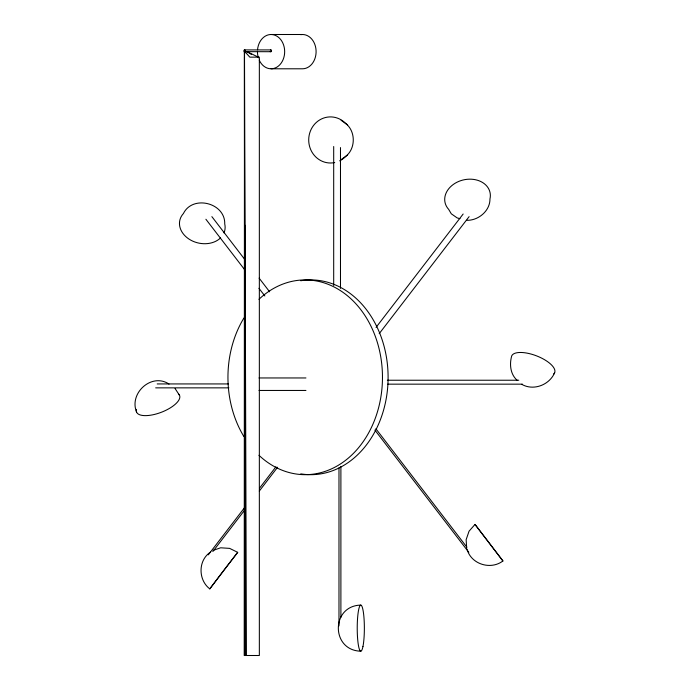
<?xml version="1.0" encoding="UTF-8"?>
<svg xmlns="http://www.w3.org/2000/svg" width="690" height="690" viewBox="0 0 690 690"><rect width="100%" height="100%" fill="white"/><g stroke="black" fill="none" stroke-linecap="round" stroke-linejoin="round"><path stroke-width="1.03" d="M339.653 160.856A23.055 21.761 -90 0 0 345.854 156.251C355.738 148.54 355.738 131.359 345.854 123.648A23.055 21.761 -90 0 0 309.646 133.256A23.055 21.761 -90 0 0 334.719 162.564M554.657 372.686C549.473 384.986 533.456 391.144 521.769 384.33M210.657 552.009C197.97 560.099 198.013 579.919 209.786 588.872L224.103 569.897M213.098 550.37L220.653 547.8L229.623 548.377L237.696 552.336L209.786 588.872M224.707 569.112L237.696 552.336M376.05 327.388L463.154 214.012M208.302 554.846L244.424 507.823M259.535 488.166L275.948 466.794M379.207 333.658L469.114 216.643M212.822 551.552L244.234 510.669M259.285 491.082L277.604 467.234M467.13 549.525C471.356 564.368 490.814 570.259 502.924 560.961L475.013 524.434L469.062 531.179L466.138 539.675L466.699 548.628M341.084 159.632L347.605 155.008M244.683 51.707L247.055 51.647L258.336 57.149M360.792 605.087C330.855 605.829 330.855 650.463 360.792 651.196M466.75 220.3C478.274 220.679 490.124 210.899 489.96 198.987A23.055 18.052 -12.8 0 0 462.878 180.047A23.055 18.052 -12.8 0 0 448.647 209.346L451.295 213.797L457.168 217.911L459.971 218.661M271.066 34.5L302.496 34.5M244.502 49.913L270.885 49.913M244.476 57.149L244.217 655.5L259.345 655.5L259.345 57.149L249.823 57.149L244.864 51.647A0.906 0.725 -90 0 0 245.166 50.258A0.906 0.725 -90 0 0 244.019 50.258A0.906 0.725 -90 0 0 244.312 51.647L270.885 51.707M271.066 68.793L302.496 68.793A17.146 13.602 90 0 0 316.072 50.525A17.146 13.602 90 0 0 300.719 34.647M259 377.956L305.946 377.956M387.357 380.233L518.751 380.233M157.199 383.933L228.312 383.933M387.763 384.158L522.434 384.158M155.664 387.858L228.899 387.858M259 390.454L305.946 390.454M169.024 384.08C151.671 372.41 128.72 393.283 136.611 412.154M247.055 51.647L251.315 54.398M341.084 120.276L347.605 124.89M517.345 380.449C510.324 374.541 509.324 364.337 511.695 355.945A23.055 9.099 21 0 1 538.838 356.808A23.055 9.099 21 0 1 553.544 374.161M502.924 560.961L475.013 524.434M375.86 428.74L466.82 547.127M211.873 216.643L244.683 259.345M259.121 278.139L269.618 291.801M374.894 430.086L468.82 552.336M205.896 219.248L244.536 269.54M258.948 288.291L264.839 295.967M175.036 388.479L179.572 395.413M244.648 53.484L244.355 51.647L245.235 655.5L245.235 225.337M244.493 51.707L246.434 655.5M340.895 466.423L340.895 617.274M340.489 147.574L340.489 288.386M338.98 467.898L338.98 625.899M333.693 146.513L333.693 285.513M300.754 280.744A97.385 77.263 -90 0 1 388.099 377.301A97.385 77.263 -90 0 1 300.754 473.849M258.94 299.313A97.385 77.263 -90 0 1 362.388 311.802A97.385 77.263 -90 0 1 362.388 442.79A97.385 77.263 -90 0 1 258.94 455.279M243.915 436.58A97.385 77.263 -90 0 1 243.915 318.012M270.514 49.973A0.906 0.725 -90 0 1 271.429 50.387A0.906 0.725 -90 0 1 271.179 51.578A0.906 0.725 -90 0 1 270.221 51.362M257.534 49.861A17.146 13.602 90 0 1 276.595 35.983A17.146 13.602 90 0 1 281.175 63.118A17.146 13.602 90 0 1 259.285 60.22M258.362 57.788A17.146 13.602 90 0 1 257.465 51.647M178.46 393.938A23.055 9.099 -21 0 1 160.589 412.56A23.055 9.099 -21 0 1 136.499 409.351M224 232.91A23.055 18.052 12.8 0 0 224.733 223.905C225.32 202.731 192.622 194.649 183.419 213.538A23.055 18.052 12.8 0 0 189 239.085A23.055 18.052 12.8 0 0 220.533 237.921M362.966 646.435A23.055 3.571 -90 0 0 362.155 606.846A23.055 3.571 -90 0 0 357.256 631.152A23.055 3.571 -90 0 0 362.966 646.435"/></g></svg>
